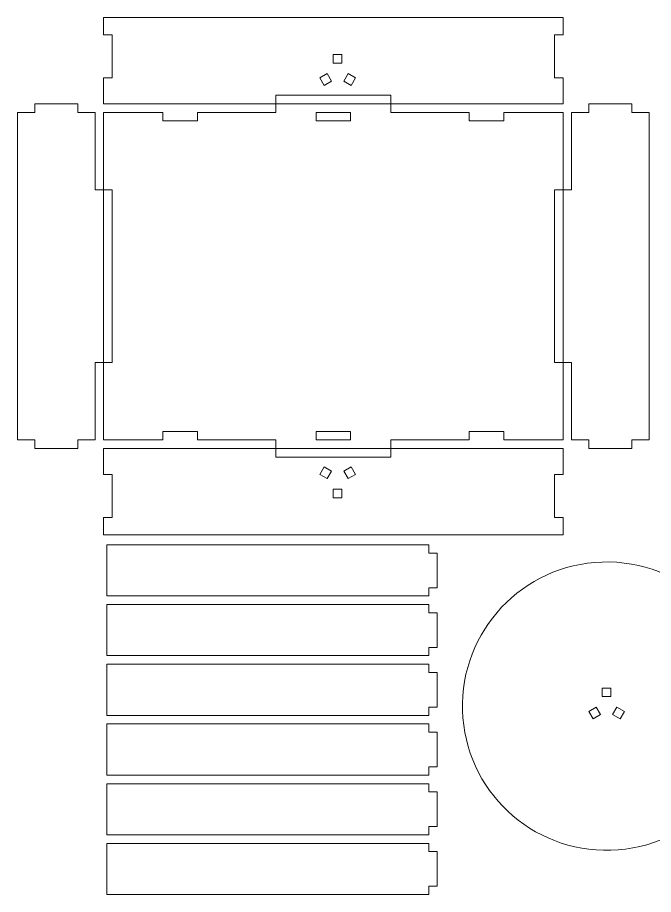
# Model space of a CAD drawing. Header units: millimetres. Extents: x -252 to 254, y -157 to 155.
# Drawn here: x -251.6 to -30.1, y -149.8 to 155.3 of the extents above; entities that cross this region are included whole.
import ezdxf

# ---------------------------------------------------------------- set-up
doc = ezdxf.new("R2010")
doc.units = ezdxf.units.MM
doc.header["$MEASUREMENT"] = 0
doc.layers.add('Camada 1', color=7, linetype='Continuous')

msp = doc.modelspace()

# ---------------------------------------------------------------- linework, layer by layer
at = {"layer": 'Camada 1', "color": 250, "lineweight": 20}
for points, knots in [([(-61.5782, 155.3264), (-61.5782, 155.3264), (-221.5782, 155.3264), (-221.5782, 155.3264), (-221.5782, 155.3264), (-221.5782, 155.3264), (-221.5782, 149.2932), (-221.5782, 149.2932), (-221.5782, 149.2932), (-221.5782, 149.2932), (-218.5782, 149.2932), (-218.5782, 149.2932), (-218.5782, 149.2932), (-218.5782, 149.2932), (-218.5782, 134.2932), (-218.5782, 134.2932), (-218.5782, 134.2932), (-218.5782, 134.2932), (-221.5782, 134.2932), (-221.5782, 134.2932), (-221.5782, 134.2932), (-221.5782, 134.2932), (-221.5782, 125.3264), (-221.5782, 125.3264), (-221.5782, 125.3264), (-221.5782, 125.3264), (-200.9427, 125.3264), (-200.9427, 125.3264), (-200.9427, 125.3264), (-200.9427, 125.3264), (-188.8804, 125.3264), (-188.8804, 125.3264), (-188.8804, 125.3264), (-188.8804, 125.3264), (-161.5782, 125.3264), (-161.5782, 125.3264), (-161.5782, 125.3264), (-161.5782, 125.3264), (-161.5782, 128.3264), (-161.5782, 128.3264), (-161.5782, 128.3264), (-161.5782, 128.3264), (-121.5782, 128.3264), (-121.5782, 128.3264), (-121.5782, 128.3264), (-121.5782, 128.3264), (-121.5782, 125.3264), (-121.5782, 125.3264), (-121.5782, 125.3264), (-121.5782, 125.3264), (-94.2761, 125.3264), (-94.2761, 125.3264), (-94.2761, 125.3264), (-94.2761, 125.3264), (-82.2138, 125.3264), (-82.2138, 125.3264), (-82.2138, 125.3264), (-82.2138, 125.3264), (-61.5782, 125.3264), (-61.5782, 125.3264), (-61.5782, 125.3264), (-61.5782, 125.3264), (-61.5782, 134.2932), (-61.5782, 134.2932), (-61.5782, 134.2932), (-61.5782, 134.2932), (-64.5782, 134.2932), (-64.5782, 134.2932), (-64.5782, 134.2932), (-64.5782, 134.2932), (-64.5782, 149.2932), (-64.5782, 149.2932), (-64.5782, 149.2932), (-64.5782, 149.2932), (-61.5782, 149.2932), (-61.5782, 149.2932), (-61.5782, 149.2932), (-61.5782, 149.2932), (-61.5782, 155.3264), (-61.5782, 155.3264)], [0, 0, 0, 0, 0.04761905, 0.04761905, 0.04761905, 0.04761905, 0.0952381, 0.0952381, 0.0952381, 0.0952381, 0.14285714, 0.14285714, 0.14285714, 0.14285714, 0.19047619, 0.19047619, 0.19047619, 0.19047619, 0.23809524, 0.23809524, 0.23809524, 0.23809524, 0.28571429, 0.28571429, 0.28571429, 0.28571429, 0.33333333, 0.33333333, 0.33333333, 0.33333333, 0.38095238, 0.38095238, 0.38095238, 0.38095238, 0.42857143, 0.42857143, 0.42857143, 0.42857143, 0.47619048, 0.47619048, 0.47619048, 0.47619048, 0.52380952, 0.52380952, 0.52380952, 0.52380952, 0.57142857, 0.57142857, 0.57142857, 0.57142857, 0.61904762, 0.61904762, 0.61904762, 0.61904762, 0.66666667, 0.66666667, 0.66666667, 0.66666667, 0.71428571, 0.71428571, 0.71428571, 0.71428571, 0.76190476, 0.76190476, 0.76190476, 0.76190476, 0.80952381, 0.80952381, 0.80952381, 0.80952381, 0.85714286, 0.85714286, 0.85714286, 0.85714286, 0.9047619, 0.9047619, 0.9047619, 0.9047619, 1, 1, 1, 1]), ([(-138.593, 142.4691), (-138.593, 142.4691), (-138.593, 139.469), (-138.593, 139.469), (-138.593, 139.469), (-138.593, 139.469), (-141.593, 139.469), (-141.593, 139.469), (-141.593, 139.469), (-141.593, 139.469), (-141.593, 142.4691), (-141.593, 142.4691), (-141.593, 142.4691), (-141.593, 142.4691), (-138.593, 142.4691), (-138.593, 142.4691)], [0, 0, 0, 0, 0.2, 0.2, 0.2, 0.2, 0.4, 0.4, 0.4, 0.4, 0.6, 0.6, 0.6, 0.6, 1, 1, 1, 1]), ([(-142.2142, 133.197), (-142.2142, 133.197), (-144.8123, 131.697), (-144.8123, 131.697), (-144.8123, 131.697), (-144.8123, 131.697), (-146.3123, 134.295), (-146.3123, 134.295), (-146.3123, 134.295), (-146.3123, 134.295), (-143.7142, 135.795), (-143.7142, 135.795), (-143.7142, 135.795), (-143.7142, 135.795), (-142.2142, 133.197), (-142.2142, 133.197)], [0, 0, 0, 0, 0.2, 0.2, 0.2, 0.2, 0.4, 0.4, 0.4, 0.4, 0.6, 0.6, 0.6, 0.6, 1, 1, 1, 1]), ([(-133.8738, 134.2949), (-133.8738, 134.2949), (-135.3738, 131.6968), (-135.3738, 131.6968), (-135.3738, 131.6968), (-135.3738, 131.6968), (-137.9718, 133.1968), (-137.9718, 133.1968), (-137.9718, 133.1968), (-137.9718, 133.1968), (-136.4718, 135.7949), (-136.4718, 135.7949), (-136.4718, 135.7949), (-136.4718, 135.7949), (-133.8738, 134.2949), (-133.8738, 134.2949)], [0, 0, 0, 0, 0.2, 0.2, 0.2, 0.2, 0.4, 0.4, 0.4, 0.4, 0.6, 0.6, 0.6, 0.6, 1, 1, 1, 1]), ([(-224.5782, 95.3265), (-224.5782, 95.3265), (-224.5782, 122.3264), (-224.5782, 122.3264), (-224.5782, 122.3264), (-224.5782, 122.3264), (-230.5782, 122.3264), (-230.5782, 122.3264), (-230.5782, 122.3264), (-230.5782, 122.3264), (-230.5782, 125.3264), (-230.5782, 125.3264), (-230.5782, 125.3264), (-230.5782, 125.3264), (-245.5782, 125.3264), (-245.5782, 125.3264), (-245.5782, 125.3264), (-245.5782, 125.3264), (-245.5782, 122.3264), (-245.5782, 122.3264), (-245.5782, 122.3264), (-245.5782, 122.3264), (-251.5782, 122.3264), (-251.5782, 122.3264), (-251.5782, 122.3264), (-251.5782, 122.3264), (-251.5782, 8.3266), (-251.5782, 8.3266), (-251.5782, 8.3266), (-251.5782, 8.3266), (-245.5782, 8.3266), (-245.5782, 8.3266), (-245.5782, 8.3266), (-245.5782, 8.3266), (-245.5782, 5.3266), (-245.5782, 5.3266), (-245.5782, 5.3266), (-245.5782, 5.3266), (-230.5782, 5.3266), (-230.5782, 5.3266), (-230.5782, 5.3266), (-230.5782, 5.3266), (-230.5782, 8.3266), (-230.5782, 8.3266), (-230.5782, 8.3266), (-230.5782, 8.3266), (-224.5782, 8.3266), (-224.5782, 8.3266), (-224.5782, 8.3266), (-224.5782, 8.3266), (-224.5782, 35.3265), (-224.5782, 35.3265), (-224.5782, 35.3265), (-224.5782, 35.3265), (-221.5782, 35.3265), (-221.5782, 35.3265), (-221.5782, 35.3265), (-221.5782, 35.3265), (-221.5782, 95.3265), (-221.5782, 95.3265), (-221.5782, 95.3265), (-221.5782, 95.3265), (-224.5782, 95.3265), (-224.5782, 95.3265)], [0, 0, 0, 0, 0.05882353, 0.05882353, 0.05882353, 0.05882353, 0.11764706, 0.11764706, 0.11764706, 0.11764706, 0.17647059, 0.17647059, 0.17647059, 0.17647059, 0.23529412, 0.23529412, 0.23529412, 0.23529412, 0.29411765, 0.29411765, 0.29411765, 0.29411765, 0.35294118, 0.35294118, 0.35294118, 0.35294118, 0.41176471, 0.41176471, 0.41176471, 0.41176471, 0.47058824, 0.47058824, 0.47058824, 0.47058824, 0.52941176, 0.52941176, 0.52941176, 0.52941176, 0.58823529, 0.58823529, 0.58823529, 0.58823529, 0.64705882, 0.64705882, 0.64705882, 0.64705882, 0.70588235, 0.70588235, 0.70588235, 0.70588235, 0.76470588, 0.76470588, 0.76470588, 0.76470588, 0.82352941, 0.82352941, 0.82352941, 0.82352941, 0.88235294, 0.88235294, 0.88235294, 0.88235294, 1, 1, 1, 1]), ([(-161.5782, 122.3264), (-161.5782, 122.3264), (-188.8804, 122.3264), (-188.8804, 122.3264), (-188.8804, 122.3264), (-188.8804, 122.3264), (-188.8804, 119.3264), (-188.8804, 119.3264), (-188.8804, 119.3264), (-188.8804, 119.3264), (-200.9427, 119.3264), (-200.9427, 119.3264), (-200.9427, 119.3264), (-200.9427, 119.3264), (-200.9427, 122.3264), (-200.9427, 122.3264), (-200.9427, 122.3264), (-200.9427, 122.3264), (-221.5782, 122.3264), (-221.5782, 122.3264), (-221.5782, 122.3264), (-221.5782, 122.3264), (-221.5782, 95.3265), (-221.5782, 95.3265), (-221.5782, 95.3265), (-221.5782, 95.3265), (-218.5782, 95.3265), (-218.5782, 95.3265), (-218.5782, 95.3265), (-218.5782, 95.3265), (-218.5782, 35.3265), (-218.5782, 35.3265), (-218.5782, 35.3265), (-218.5782, 35.3265), (-221.5782, 35.3265), (-221.5782, 35.3265), (-221.5782, 35.3265), (-221.5782, 35.3265), (-221.5782, 8.3266), (-221.5782, 8.3266), (-221.5782, 8.3266), (-221.5782, 8.3266), (-200.9427, 8.3266), (-200.9427, 8.3266), (-200.9427, 8.3266), (-200.9427, 8.3266), (-200.9427, 11.2687), (-200.9427, 11.2687), (-200.9427, 11.2687), (-200.9427, 11.2687), (-188.8804, 11.2687), (-188.8804, 11.2687), (-188.8804, 11.2687), (-188.8804, 11.2687), (-188.8804, 8.3266), (-188.8804, 8.3266), (-188.8804, 8.3266), (-188.8804, 8.3266), (-161.5782, 8.3266), (-161.5782, 8.3266), (-161.5782, 8.3266), (-161.5782, 8.3266), (-161.5782, 5.3266), (-161.5782, 5.3266), (-161.5782, 5.3266), (-161.5782, 5.3266), (-121.5782, 5.3266), (-121.5782, 5.3266), (-121.5782, 5.3266), (-121.5782, 5.3266), (-121.5782, 8.3266), (-121.5782, 8.3266), (-121.5782, 8.3266), (-121.5782, 8.3266), (-94.2761, 8.3266), (-94.2761, 8.3266), (-94.2761, 8.3266), (-94.2761, 8.3266), (-94.2761, 11.2687), (-94.2761, 11.2687), (-94.2761, 11.2687), (-94.2761, 11.2687), (-82.2138, 11.2687), (-82.2138, 11.2687), (-82.2138, 11.2687), (-82.2138, 11.2687), (-82.2138, 8.3266), (-82.2138, 8.3266), (-82.2138, 8.3266), (-82.2138, 8.3266), (-61.5782, 8.3266), (-61.5782, 8.3266), (-61.5782, 8.3266), (-61.5782, 8.3266), (-61.5782, 35.3265), (-61.5782, 35.3265), (-61.5782, 35.3265), (-61.5782, 35.3265), (-64.5782, 35.3265), (-64.5782, 35.3265), (-64.5782, 35.3265), (-64.5782, 35.3265), (-64.5782, 95.3265), (-64.5782, 95.3265), (-64.5782, 95.3265), (-64.5782, 95.3265), (-61.5782, 95.3265), (-61.5782, 95.3265), (-61.5782, 95.3265), (-61.5782, 95.3265), (-61.5782, 122.3264), (-61.5782, 122.3264), (-61.5782, 122.3264), (-61.5782, 122.3264), (-82.2138, 122.3264), (-82.2138, 122.3264), (-82.2138, 122.3264), (-82.2138, 122.3264), (-82.2138, 119.3264), (-82.2138, 119.3264), (-82.2138, 119.3264), (-82.2138, 119.3264), (-94.2761, 119.3264), (-94.2761, 119.3264), (-94.2761, 119.3264), (-94.2761, 119.3264), (-94.2761, 122.3264), (-94.2761, 122.3264), (-94.2761, 122.3264), (-94.2761, 122.3264), (-121.5782, 122.3264), (-121.5782, 122.3264), (-121.5782, 122.3264), (-121.5782, 122.3264), (-121.5782, 125.3264), (-121.5782, 125.3264), (-121.5782, 125.3264), (-121.5782, 125.3264), (-161.5782, 125.3264), (-161.5782, 125.3264), (-161.5782, 125.3264), (-161.5782, 125.3264), (-161.5782, 122.3264), (-161.5782, 122.3264)], [0, 0, 0, 0, 0.02702703, 0.02702703, 0.02702703, 0.02702703, 0.05405405, 0.05405405, 0.05405405, 0.05405405, 0.08108108, 0.08108108, 0.08108108, 0.08108108, 0.10810811, 0.10810811, 0.10810811, 0.10810811, 0.13513514, 0.13513514, 0.13513514, 0.13513514, 0.16216216, 0.16216216, 0.16216216, 0.16216216, 0.18918919, 0.18918919, 0.18918919, 0.18918919, 0.21621622, 0.21621622, 0.21621622, 0.21621622, 0.24324324, 0.24324324, 0.24324324, 0.24324324, 0.27027027, 0.27027027, 0.27027027, 0.27027027, 0.2972973, 0.2972973, 0.2972973, 0.2972973, 0.32432432, 0.32432432, 0.32432432, 0.32432432, 0.35135135, 0.35135135, 0.35135135, 0.35135135, 0.37837838, 0.37837838, 0.37837838, 0.37837838, 0.40540541, 0.40540541, 0.40540541, 0.40540541, 0.43243243, 0.43243243, 0.43243243, 0.43243243, 0.45945946, 0.45945946, 0.45945946, 0.45945946, 0.48648649, 0.48648649, 0.48648649, 0.48648649, 0.51351351, 0.51351351, 0.51351351, 0.51351351, 0.54054054, 0.54054054, 0.54054054, 0.54054054, 0.56756757, 0.56756757, 0.56756757, 0.56756757, 0.59459459, 0.59459459, 0.59459459, 0.59459459, 0.62162162, 0.62162162, 0.62162162, 0.62162162, 0.64864865, 0.64864865, 0.64864865, 0.64864865, 0.67567568, 0.67567568, 0.67567568, 0.67567568, 0.7027027, 0.7027027, 0.7027027, 0.7027027, 0.72972973, 0.72972973, 0.72972973, 0.72972973, 0.75675676, 0.75675676, 0.75675676, 0.75675676, 0.78378378, 0.78378378, 0.78378378, 0.78378378, 0.81081081, 0.81081081, 0.81081081, 0.81081081, 0.83783784, 0.83783784, 0.83783784, 0.83783784, 0.86486486, 0.86486486, 0.86486486, 0.86486486, 0.89189189, 0.89189189, 0.89189189, 0.89189189, 0.91891892, 0.91891892, 0.91891892, 0.91891892, 0.94594595, 0.94594595, 0.94594595, 0.94594595, 1, 1, 1, 1]), ([(-31.5782, 8.3266), (-31.5782, 8.3266), (-31.5782, 122.3264), (-31.5782, 122.3264), (-31.5782, 122.3264), (-31.5782, 122.3264), (-37.5782, 122.3264), (-37.5782, 122.3264), (-37.5782, 122.3264), (-37.5782, 122.3264), (-37.5782, 125.3264), (-37.5782, 125.3264), (-37.5782, 125.3264), (-37.5782, 125.3264), (-52.5782, 125.3264), (-52.5782, 125.3264), (-52.5782, 125.3264), (-52.5782, 125.3264), (-52.5782, 122.3264), (-52.5782, 122.3264), (-52.5782, 122.3264), (-52.5782, 122.3264), (-58.5782, 122.3264), (-58.5782, 122.3264), (-58.5782, 122.3264), (-58.5782, 122.3264), (-58.5782, 95.3265), (-58.5782, 95.3265), (-58.5782, 95.3265), (-58.5782, 95.3265), (-61.5782, 95.3265), (-61.5782, 95.3265), (-61.5782, 95.3265), (-61.5782, 95.3265), (-61.5782, 35.3265), (-61.5782, 35.3265), (-61.5782, 35.3265), (-61.5782, 35.3265), (-58.5782, 35.3265), (-58.5782, 35.3265), (-58.5782, 35.3265), (-58.5782, 35.3265), (-58.5782, 8.3266), (-58.5782, 8.3266), (-58.5782, 8.3266), (-58.5782, 8.3266), (-52.5782, 8.3266), (-52.5782, 8.3266), (-52.5782, 8.3266), (-52.5782, 8.3266), (-52.5782, 5.3266), (-52.5782, 5.3266), (-52.5782, 5.3266), (-52.5782, 5.3266), (-37.5782, 5.3266), (-37.5782, 5.3266), (-37.5782, 5.3266), (-37.5782, 5.3266), (-37.5782, 8.3266), (-37.5782, 8.3266), (-37.5782, 8.3266), (-37.5782, 8.3266), (-31.5782, 8.3266), (-31.5782, 8.3266)], [0, 0, 0, 0, 0.05882353, 0.05882353, 0.05882353, 0.05882353, 0.11764706, 0.11764706, 0.11764706, 0.11764706, 0.17647059, 0.17647059, 0.17647059, 0.17647059, 0.23529412, 0.23529412, 0.23529412, 0.23529412, 0.29411765, 0.29411765, 0.29411765, 0.29411765, 0.35294118, 0.35294118, 0.35294118, 0.35294118, 0.41176471, 0.41176471, 0.41176471, 0.41176471, 0.47058824, 0.47058824, 0.47058824, 0.47058824, 0.52941176, 0.52941176, 0.52941176, 0.52941176, 0.58823529, 0.58823529, 0.58823529, 0.58823529, 0.64705882, 0.64705882, 0.64705882, 0.64705882, 0.70588235, 0.70588235, 0.70588235, 0.70588235, 0.76470588, 0.76470588, 0.76470588, 0.76470588, 0.82352941, 0.82352941, 0.82352941, 0.82352941, 0.88235294, 0.88235294, 0.88235294, 0.88235294, 1, 1, 1, 1]), ([(-135.5471, 119.3264), (-135.5471, 119.3264), (-147.6094, 119.3264), (-147.6094, 119.3264), (-147.6094, 119.3264), (-147.6094, 119.3264), (-147.6094, 122.3264), (-147.6094, 122.3264), (-147.6094, 122.3264), (-147.6094, 122.3264), (-135.5471, 122.3264), (-135.5471, 122.3264), (-135.5471, 122.3264), (-135.5471, 122.3264), (-135.5471, 119.3264), (-135.5471, 119.3264)], [0, 0, 0, 0, 0.2, 0.2, 0.2, 0.2, 0.4, 0.4, 0.4, 0.4, 0.6, 0.6, 0.6, 0.6, 1, 1, 1, 1]), ([(-147.6094, 8.3266), (-147.6094, 8.3266), (-147.6094, 11.2687), (-147.6094, 11.2687), (-147.6094, 11.2687), (-147.6094, 11.2687), (-135.5471, 11.2687), (-135.5471, 11.2687), (-135.5471, 11.2687), (-135.5471, 11.2687), (-135.5471, 8.3266), (-135.5471, 8.3266), (-135.5471, 8.3266), (-135.5471, 8.3266), (-147.6094, 8.3266), (-147.6094, 8.3266)], [0, 0, 0, 0, 0.2, 0.2, 0.2, 0.2, 0.4, 0.4, 0.4, 0.4, 0.6, 0.6, 0.6, 0.6, 1, 1, 1, 1]), ([(-121.5782, 2.3266), (-121.5782, 2.3266), (-161.5782, 2.3266), (-161.5782, 2.3266), (-161.5782, 2.3266), (-161.5782, 2.3266), (-161.5782, 5.3266), (-161.5782, 5.3266), (-161.5782, 5.3266), (-161.5782, 5.3266), (-188.8804, 5.3266), (-188.8804, 5.3266), (-188.8804, 5.3266), (-188.8804, 5.3266), (-200.9427, 5.3266), (-200.9427, 5.3266), (-200.9427, 5.3266), (-200.9427, 5.3266), (-221.5782, 5.3266), (-221.5782, 5.3266), (-221.5782, 5.3266), (-221.5782, 5.3266), (-221.5782, -3.6402), (-221.5782, -3.6402), (-221.5782, -3.6402), (-221.5782, -3.6402), (-218.5782, -3.6402), (-218.5782, -3.6402), (-218.5782, -3.6402), (-218.5782, -3.6402), (-218.5782, -18.6402), (-218.5782, -18.6402), (-218.5782, -18.6402), (-218.5782, -18.6402), (-221.5782, -18.6402), (-221.5782, -18.6402), (-221.5782, -18.6402), (-221.5782, -18.6402), (-221.5782, -24.6734), (-221.5782, -24.6734), (-221.5782, -24.6734), (-221.5782, -24.6734), (-61.5782, -24.6734), (-61.5782, -24.6734), (-61.5782, -24.6734), (-61.5782, -24.6734), (-61.5782, -18.6402), (-61.5782, -18.6402), (-61.5782, -18.6402), (-61.5782, -18.6402), (-64.5782, -18.6402), (-64.5782, -18.6402), (-64.5782, -18.6402), (-64.5782, -18.6402), (-64.5782, -3.6402), (-64.5782, -3.6402), (-64.5782, -3.6402), (-64.5782, -3.6402), (-61.5782, -3.6402), (-61.5782, -3.6402), (-61.5782, -3.6402), (-61.5782, -3.6402), (-61.5782, 5.3266), (-61.5782, 5.3266), (-61.5782, 5.3266), (-61.5782, 5.3266), (-82.2138, 5.3266), (-82.2138, 5.3266), (-82.2138, 5.3266), (-82.2138, 5.3266), (-94.2761, 5.3266), (-94.2761, 5.3266), (-94.2761, 5.3266), (-94.2761, 5.3266), (-121.5782, 5.3266), (-121.5782, 5.3266), (-121.5782, 5.3266), (-121.5782, 5.3266), (-121.5782, 2.3266), (-121.5782, 2.3266)], [0, 0, 0, 0, 0.04761905, 0.04761905, 0.04761905, 0.04761905, 0.0952381, 0.0952381, 0.0952381, 0.0952381, 0.14285714, 0.14285714, 0.14285714, 0.14285714, 0.19047619, 0.19047619, 0.19047619, 0.19047619, 0.23809524, 0.23809524, 0.23809524, 0.23809524, 0.28571429, 0.28571429, 0.28571429, 0.28571429, 0.33333333, 0.33333333, 0.33333333, 0.33333333, 0.38095238, 0.38095238, 0.38095238, 0.38095238, 0.42857143, 0.42857143, 0.42857143, 0.42857143, 0.47619048, 0.47619048, 0.47619048, 0.47619048, 0.52380952, 0.52380952, 0.52380952, 0.52380952, 0.57142857, 0.57142857, 0.57142857, 0.57142857, 0.61904762, 0.61904762, 0.61904762, 0.61904762, 0.66666667, 0.66666667, 0.66666667, 0.66666667, 0.71428571, 0.71428571, 0.71428571, 0.71428571, 0.76190476, 0.76190476, 0.76190476, 0.76190476, 0.80952381, 0.80952381, 0.80952381, 0.80952381, 0.85714286, 0.85714286, 0.85714286, 0.85714286, 0.9047619, 0.9047619, 0.9047619, 0.9047619, 1, 1, 1, 1]), ([(-143.7142, -5.142), (-143.7142, -5.142), (-146.3123, -3.642), (-146.3123, -3.642), (-146.3123, -3.642), (-146.3123, -3.642), (-144.8123, -1.044), (-144.8123, -1.044), (-144.8123, -1.044), (-144.8123, -1.044), (-142.2142, -2.544), (-142.2142, -2.544), (-142.2142, -2.544), (-142.2142, -2.544), (-143.7142, -5.142), (-143.7142, -5.142)], [0, 0, 0, 0, 0.2, 0.2, 0.2, 0.2, 0.4, 0.4, 0.4, 0.4, 0.6, 0.6, 0.6, 0.6, 1, 1, 1, 1]), ([(-136.4718, -5.1419), (-136.4718, -5.1419), (-137.9718, -2.5438), (-137.9718, -2.5438), (-137.9718, -2.5438), (-137.9718, -2.5438), (-135.3738, -1.0438), (-135.3738, -1.0438), (-135.3738, -1.0438), (-135.3738, -1.0438), (-133.8738, -3.6419), (-133.8738, -3.6419), (-133.8738, -3.6419), (-133.8738, -3.6419), (-136.4718, -5.1419), (-136.4718, -5.1419)], [0, 0, 0, 0, 0.2, 0.2, 0.2, 0.2, 0.4, 0.4, 0.4, 0.4, 0.6, 0.6, 0.6, 0.6, 1, 1, 1, 1]), ([(-141.593, -11.8161), (-141.593, -11.8161), (-141.593, -8.816), (-141.593, -8.816), (-141.593, -8.816), (-141.593, -8.816), (-138.593, -8.816), (-138.593, -8.816), (-138.593, -8.816), (-138.593, -8.816), (-138.593, -11.8161), (-138.593, -11.8161), (-138.593, -11.8161), (-138.593, -11.8161), (-141.593, -11.8161), (-141.593, -11.8161)], [0, 0, 0, 0, 0.2, 0.2, 0.2, 0.2, 0.4, 0.4, 0.4, 0.4, 0.6, 0.6, 0.6, 0.6, 1, 1, 1, 1]), ([(-108.3719, -28.1787), (-108.3719, -28.1787), (-220.4299, -28.1787), (-220.4299, -28.1787), (-220.4299, -28.1787), (-220.4299, -28.1787), (-220.4299, -45.9565), (-220.4299, -45.9565), (-220.4299, -45.9565), (-220.4299, -45.9565), (-108.3719, -45.9565), (-108.3719, -45.9565), (-108.3719, -45.9565), (-108.3719, -45.9565), (-108.3719, -43.0987), (-108.3719, -43.0987), (-108.3719, -43.0987), (-108.3719, -43.0987), (-105.3719, -43.0987), (-105.3719, -43.0987), (-105.3719, -43.0987), (-105.3719, -43.0987), (-105.3719, -31.0364), (-105.3719, -31.0364), (-105.3719, -31.0364), (-105.3719, -31.0364), (-108.3719, -31.0364), (-108.3719, -31.0364), (-108.3719, -31.0364), (-108.3719, -31.0364), (-108.3719, -28.1787), (-108.3719, -28.1787)], [0, 0, 0, 0, 0.11111111, 0.11111111, 0.11111111, 0.11111111, 0.22222222, 0.22222222, 0.22222222, 0.22222222, 0.33333333, 0.33333333, 0.33333333, 0.33333333, 0.44444444, 0.44444444, 0.44444444, 0.44444444, 0.55555556, 0.55555556, 0.55555556, 0.55555556, 0.66666667, 0.66666667, 0.66666667, 0.66666667, 0.77777778, 0.77777778, 0.77777778, 0.77777778, 1, 1, 1, 1]), ([(-47.9271, -34.1543), (-75.6298, -34.9875), (-97.4119, -58.1203), (-96.5788, -85.8232), (-96.5788, -85.8232), (-95.7457, -113.5259), (-72.6128, -135.308), (-44.9099, -134.4749), (-44.9099, -134.4749), (-17.2072, -133.6418), (4.5749, -110.5089), (3.7418, -82.806), (3.7418, -82.806), (2.9087, -55.1034), (-20.2242, -33.3212), (-47.9271, -34.1543)], [0, 0, 0, 0, 0.2, 0.2, 0.2, 0.2, 0.4, 0.4, 0.4, 0.4, 0.6, 0.6, 0.6, 0.6, 1, 1, 1, 1]), ([(-108.3719, -48.9565), (-108.3719, -48.9565), (-220.4299, -48.9565), (-220.4299, -48.9565), (-220.4299, -48.9565), (-220.4299, -48.9565), (-220.4299, -66.7343), (-220.4299, -66.7343), (-220.4299, -66.7343), (-220.4299, -66.7343), (-108.3719, -66.7343), (-108.3719, -66.7343), (-108.3719, -66.7343), (-108.3719, -66.7343), (-108.3719, -63.8765), (-108.3719, -63.8765), (-108.3719, -63.8765), (-108.3719, -63.8765), (-105.3719, -63.8765), (-105.3719, -63.8765), (-105.3719, -63.8765), (-105.3719, -63.8765), (-105.3719, -51.8142), (-105.3719, -51.8142), (-105.3719, -51.8142), (-105.3719, -51.8142), (-108.3719, -51.8142), (-108.3719, -51.8142), (-108.3719, -51.8142), (-108.3719, -51.8142), (-108.3719, -48.9565), (-108.3719, -48.9565)], [0, 0, 0, 0, 0.11111111, 0.11111111, 0.11111111, 0.11111111, 0.22222222, 0.22222222, 0.22222222, 0.22222222, 0.33333333, 0.33333333, 0.33333333, 0.33333333, 0.44444444, 0.44444444, 0.44444444, 0.44444444, 0.55555556, 0.55555556, 0.55555556, 0.55555556, 0.66666667, 0.66666667, 0.66666667, 0.66666667, 0.77777778, 0.77777778, 0.77777778, 0.77777778, 1, 1, 1, 1]), ([(-108.3719, -69.7343), (-108.3719, -69.7343), (-220.4299, -69.7343), (-220.4299, -69.7343), (-220.4299, -69.7343), (-220.4299, -69.7343), (-220.4299, -87.5121), (-220.4299, -87.5121), (-220.4299, -87.5121), (-220.4299, -87.5121), (-108.3719, -87.5121), (-108.3719, -87.5121), (-108.3719, -87.5121), (-108.3719, -87.5121), (-108.3719, -84.6543), (-108.3719, -84.6543), (-108.3719, -84.6543), (-108.3719, -84.6543), (-105.3719, -84.6543), (-105.3719, -84.6543), (-105.3719, -84.6543), (-105.3719, -84.6543), (-105.3719, -72.592), (-105.3719, -72.592), (-105.3719, -72.592), (-105.3719, -72.592), (-108.3719, -72.592), (-108.3719, -72.592), (-108.3719, -72.592), (-108.3719, -72.592), (-108.3719, -69.7343), (-108.3719, -69.7343)], [0, 0, 0, 0, 0.11111111, 0.11111111, 0.11111111, 0.11111111, 0.22222222, 0.22222222, 0.22222222, 0.22222222, 0.33333333, 0.33333333, 0.33333333, 0.33333333, 0.44444444, 0.44444444, 0.44444444, 0.44444444, 0.55555556, 0.55555556, 0.55555556, 0.55555556, 0.66666667, 0.66666667, 0.66666667, 0.66666667, 0.77777778, 0.77777778, 0.77777778, 0.77777778, 1, 1, 1, 1]), ([(-47.9185, -80.9992), (-47.9185, -80.9992), (-47.9185, -77.9992), (-47.9185, -77.9992), (-47.9185, -77.9992), (-47.9185, -77.9992), (-44.9185, -77.9992), (-44.9185, -77.9992), (-44.9185, -77.9992), (-44.9185, -77.9992), (-44.9185, -80.9992), (-44.9185, -80.9992), (-44.9185, -80.9992), (-44.9185, -80.9992), (-47.9185, -80.9992), (-47.9185, -80.9992)], [0, 0, 0, 0, 0.2, 0.2, 0.2, 0.2, 0.4, 0.4, 0.4, 0.4, 0.6, 0.6, 0.6, 0.6, 1, 1, 1, 1]), ([(-52.6377, -86.1733), (-52.6377, -86.1733), (-50.0397, -84.6733), (-50.0397, -84.6733), (-50.0397, -84.6733), (-50.0397, -84.6733), (-48.5397, -87.2714), (-48.5397, -87.2714), (-48.5397, -87.2714), (-48.5397, -87.2714), (-51.1377, -88.7714), (-51.1377, -88.7714), (-51.1377, -88.7714), (-51.1377, -88.7714), (-52.6377, -86.1733), (-52.6377, -86.1733)], [0, 0, 0, 0, 0.2, 0.2, 0.2, 0.2, 0.4, 0.4, 0.4, 0.4, 0.6, 0.6, 0.6, 0.6, 1, 1, 1, 1]), ([(-44.2973, -87.2713), (-44.2973, -87.2713), (-42.7973, -84.6732), (-42.7973, -84.6732), (-42.7973, -84.6732), (-42.7973, -84.6732), (-40.1992, -86.1732), (-40.1992, -86.1732), (-40.1992, -86.1732), (-40.1992, -86.1732), (-41.6992, -88.7713), (-41.6992, -88.7713), (-41.6992, -88.7713), (-41.6992, -88.7713), (-44.2973, -87.2713), (-44.2973, -87.2713)], [0, 0, 0, 0, 0.2, 0.2, 0.2, 0.2, 0.4, 0.4, 0.4, 0.4, 0.6, 0.6, 0.6, 0.6, 1, 1, 1, 1]), ([(-108.3719, -90.5121), (-108.3719, -90.5121), (-220.4299, -90.5121), (-220.4299, -90.5121), (-220.4299, -90.5121), (-220.4299, -90.5121), (-220.4299, -108.2899), (-220.4299, -108.2899), (-220.4299, -108.2899), (-220.4299, -108.2899), (-108.3719, -108.2899), (-108.3719, -108.2899), (-108.3719, -108.2899), (-108.3719, -108.2899), (-108.3719, -105.4321), (-108.3719, -105.4321), (-108.3719, -105.4321), (-108.3719, -105.4321), (-105.3719, -105.4321), (-105.3719, -105.4321), (-105.3719, -105.4321), (-105.3719, -105.4321), (-105.3719, -93.3698), (-105.3719, -93.3698), (-105.3719, -93.3698), (-105.3719, -93.3698), (-108.3719, -93.3698), (-108.3719, -93.3698), (-108.3719, -93.3698), (-108.3719, -93.3698), (-108.3719, -90.5121), (-108.3719, -90.5121)], [0, 0, 0, 0, 0.11111111, 0.11111111, 0.11111111, 0.11111111, 0.22222222, 0.22222222, 0.22222222, 0.22222222, 0.33333333, 0.33333333, 0.33333333, 0.33333333, 0.44444444, 0.44444444, 0.44444444, 0.44444444, 0.55555556, 0.55555556, 0.55555556, 0.55555556, 0.66666667, 0.66666667, 0.66666667, 0.66666667, 0.77777778, 0.77777778, 0.77777778, 0.77777778, 1, 1, 1, 1]), ([(-108.3719, -111.2899), (-108.3719, -111.2899), (-220.4299, -111.2899), (-220.4299, -111.2899), (-220.4299, -111.2899), (-220.4299, -111.2899), (-220.4299, -129.0677), (-220.4299, -129.0677), (-220.4299, -129.0677), (-220.4299, -129.0677), (-108.3719, -129.0677), (-108.3719, -129.0677), (-108.3719, -129.0677), (-108.3719, -129.0677), (-108.3719, -126.2099), (-108.3719, -126.2099), (-108.3719, -126.2099), (-108.3719, -126.2099), (-105.3719, -126.2099), (-105.3719, -126.2099), (-105.3719, -126.2099), (-105.3719, -126.2099), (-105.3719, -114.1476), (-105.3719, -114.1476), (-105.3719, -114.1476), (-105.3719, -114.1476), (-108.3719, -114.1476), (-108.3719, -114.1476), (-108.3719, -114.1476), (-108.3719, -114.1476), (-108.3719, -111.2899), (-108.3719, -111.2899)], [0, 0, 0, 0, 0.11111111, 0.11111111, 0.11111111, 0.11111111, 0.22222222, 0.22222222, 0.22222222, 0.22222222, 0.33333333, 0.33333333, 0.33333333, 0.33333333, 0.44444444, 0.44444444, 0.44444444, 0.44444444, 0.55555556, 0.55555556, 0.55555556, 0.55555556, 0.66666667, 0.66666667, 0.66666667, 0.66666667, 0.77777778, 0.77777778, 0.77777778, 0.77777778, 1, 1, 1, 1]), ([(-108.3719, -132.0677), (-108.3719, -132.0677), (-220.4299, -132.0677), (-220.4299, -132.0677), (-220.4299, -132.0677), (-220.4299, -132.0677), (-220.4299, -149.8455), (-220.4299, -149.8455), (-220.4299, -149.8455), (-220.4299, -149.8455), (-108.3719, -149.8455), (-108.3719, -149.8455), (-108.3719, -149.8455), (-108.3719, -149.8455), (-108.3719, -146.9877), (-108.3719, -146.9877), (-108.3719, -146.9877), (-108.3719, -146.9877), (-105.3719, -146.9877), (-105.3719, -146.9877), (-105.3719, -146.9877), (-105.3719, -146.9877), (-105.3719, -134.9254), (-105.3719, -134.9254), (-105.3719, -134.9254), (-105.3719, -134.9254), (-108.3719, -134.9254), (-108.3719, -134.9254), (-108.3719, -134.9254), (-108.3719, -134.9254), (-108.3719, -132.0677), (-108.3719, -132.0677)], [0, 0, 0, 0, 0.11111111, 0.11111111, 0.11111111, 0.11111111, 0.22222222, 0.22222222, 0.22222222, 0.22222222, 0.33333333, 0.33333333, 0.33333333, 0.33333333, 0.44444444, 0.44444444, 0.44444444, 0.44444444, 0.55555556, 0.55555556, 0.55555556, 0.55555556, 0.66666667, 0.66666667, 0.66666667, 0.66666667, 0.77777778, 0.77777778, 0.77777778, 0.77777778, 1, 1, 1, 1])]:
    msp.add_open_spline(points, degree=3, knots=knots, dxfattribs=at)

doc.saveas('drawing.dxf')
